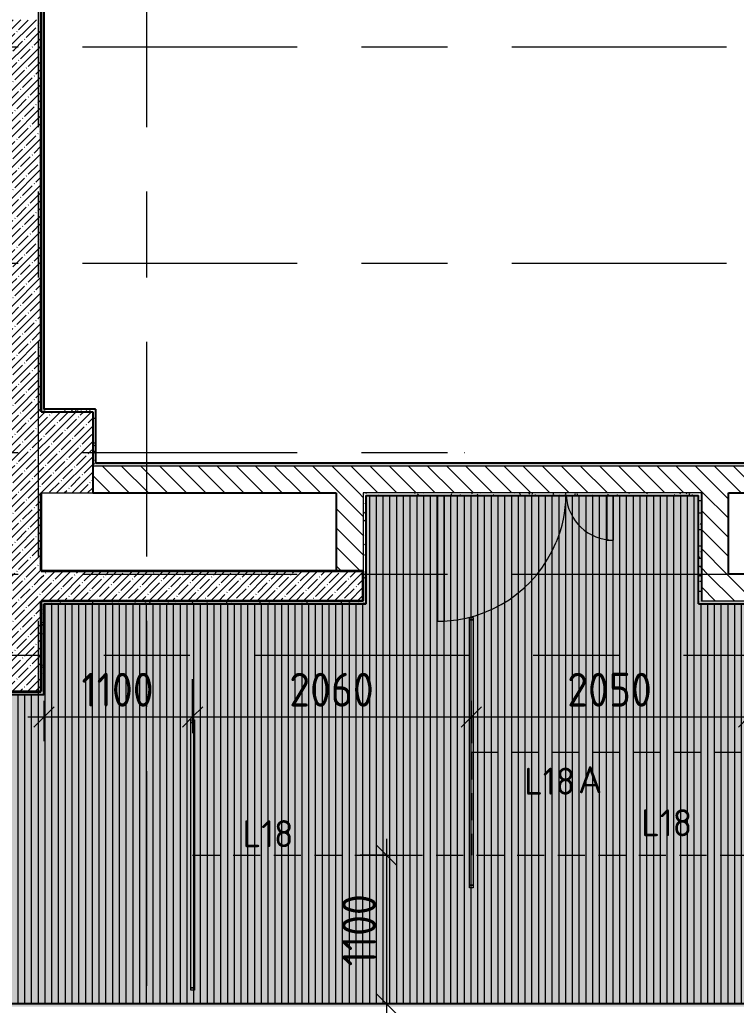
# Model space of a CAD drawing. Header units: millimetres. Extents: x 35098 to 231722, y -8553 to 29000.
# Drawn here: x 42220 to 47519, y 7910 to 15200 of the extents above; entities that cross this region are included whole.
import ezdxf

# ---------------------------------------------------------------- set-up
doc = ezdxf.new("R2010")
doc.units = ezdxf.units.MM
doc.linetypes.add('ADSK_Штрих_ш2 п1', pattern=[300, 200, -100])
doc.linetypes.add('Осевая', pattern=[3175, 635, -476.25, 1587.5, -476.25])
for name, color, linetype, lineweight in [('A-ANNO-DIMS', 7, 'Continuous', 9), ('A-ANNO-DIMS-100', 7, 'Continuous', 9), ('A-CLNG-PATT', 7, 'Continuous', 9), ('A-DETL-1', 7, 'ADSK_Штрих_ш2 п1', 9), ('A-DOOR', 7, 'Continuous', 9), ('A-DOOR-1', 7, 'Continuous', 13), ('A-WALL', 7, 'Continuous', 9), ('E-LITE-EQPM-IDEN', 7, 'Continuous', 9), ('I-WALL', 7, 'Continuous', 9), ('S-COLS', 7, 'Continuous', 9), ('Оси', 7, 'Continuous', 9), ('Оси-2', 7, 'Осевая', 9)]:
    doc.layers.add(name, color=color, linetype=linetype, lineweight=lineweight)
for name, color, linetype, lineweight, true_color in [('A-CLNG-1', 7, 'Continuous', 9, 0xc0c0c0), ('A-WALL-1', 7, 'Continuous', 25, 0x3c3c3c), ('A-WALL-3', 7, 'Continuous', 35, 0x3c3c3c), ('A-WALL-FNSH-2', 7, 'Continuous', 13, 0x3c3c3c), ('E-LITE-EQPM-1', 1, 'Continuous', 9, 0xff0000), ('G-ANNO-TEXT-1', 1, 'Continuous', 9, 0xff0000)]:
    doc.layers.add(name, color=color, linetype=linetype, lineweight=lineweight, true_color=true_color)
doc.layers.add('A-CLNG-PATT-1', color=7, linetype='Continuous', lineweight=9, transparency=1)
doc.styles.add('GOST Common', font='GOST_Common.ttf', dxfattribs={"height": 200})
doc.styles.add('ISOCPEUR', font='isocpeur.ttf', dxfattribs={"width": 0.9, "height": 250})
doc.styles.add('ISOCPEUR_1', font='isocpeur.ttf', dxfattribs={"height": 200})
doc.dimstyles.new('ISO-2_5_0_9К_БОЛЬШОЙ', dxfattribs={"dimscale": 304.8, "dimtxt": 248.995294, "dimasz": 0.492126, "dimexe": 0.393701, "dimexo": 0.984252, "dimgap": 0, "dimtad": 1, "dimdec": 0, "dimrnd": 10, "dimzin": 0, "dimdsep": 46, "dimtxsty": 'ISOCPEUR', "dimblk1": 'OBLIQUE', "dimblk2": 'OBLIQUE', "dimsah": 1, "dimcen": 0.09, "dimdle": 0.393701, "dimazin": 0, "dimtfac": 1, "dimtdec": 4, "dimtix": 1, "dimtmove": 0, "dimatfit": 3, "dimfxl": 1, "dimtvp": 1, "dimtolj": 1, "dimtzin": 0, "dimarcsym": 2})
pattern_1 = [(135, (0, 0), (-70.71068, -70.71068), [])]
pattern_2 = [(45, (0, 0), (-57.02463, 57.02463), []), (45, (57.025, 0), (-57.02463, 57.02463), [100.806, -20.161, 3.353, -16.808])]
pattern_3 = [(0, (0, 0), (121.92, 30.48), [10.058, -81.382, 10.058, -81.382, -487.68]), (0, (0, 0), (121.92, 30.48), [-182.88, 10.058, -172.822, 10.058, -81.382, -213.36]), (0, (0, 0), (121.92, 30.48), [-457.2, 10.058, -50.902, 10.058, -142.342]), (120, (45.72, 15.24), (-87.356454, 90.345817), [10.058, -81.382, 10.058, -81.382, -487.68]), (120, (45.72, 15.24), (-87.356454, 90.345817), [-182.88, 10.058, -172.822, 10.058, -81.382, -213.36]), (120, (45.72, 15.24), (-87.356454, 90.345817), [-457.2, 10.058, -50.902, 10.058, -142.342]), (240, (60.96, 76.2), (-34.563546, -120.825817), [10.058, -81.382, 10.058, -81.382, -487.68]), (240, (60.96, 76.2), (-34.563546, -120.825817), [-182.88, 10.058, -172.822, 10.058, -81.382, -213.36]), (240, (60.96, 76.2), (-34.563546, -120.825817), [-457.2, 10.058, -50.902, 10.058, -142.342])]

# ---------------------------------------------------------------- blocks, each defined once
blk = doc.blocks.new('110_Дверь_СКБ_2Ст - Д-6_л__ ДОО_Дв_1450x2100h_Дверь из раздевальной в коридор-V32-План расстановки осветительного оборудования 2 этажа в осях 12-23')
at = {"layer": 'A-DOOR'}
for centre, radius, start, end in [((662.5, 100), 950, 90, 157.5), ((-637.5, 100), 350, 3.46677, 90), ((662.5, 100), 950, 157.52725, 178.72984)]:
    blk.add_arc(centre, radius, start, end, dxfattribs=at)
at = {"layer": 'A-DOOR-1'}
for p, q in [((662.5, 1050), (612.5, 1050)), ((612.5, 1050), (612.5, 121)), ((662.5, 121), (662.5, 1050)), ((-637.5, 450), (-637.5, 121)), ((-587.5, 450), (-637.5, 450)), ((-587.5, 121), (-587.5, 450))]:
    blk.add_line(p, q, dxfattribs=at)
blk = doc.blocks.new('Downlight - Strip - 2000 мм-27655400-План расстановки осветительного оборудования 2 этажа в осях 12-23')
at = {"layer": 'E-LITE-EQPM-1'}
for p, q in [((-1000, -231.3), (-1000, -205.9)), ((-1000, -205.9), (-980.9, -205.9)), ((-980.9, -231.3), (-980.9, -205.9)), ((-980.9, -205.9), (981, -205.9)), ((-980.9, -205.9), (-980.9, -231.3)), ((-980.9, -231.3), (-980.9, -205.9)), ((-980.9, -205.9), (981, -205.9)), ((981, -205.9), (981, -231.3)), ((981, -231.3), (981, -205.9)), ((981, -205.9), (1000, -205.9)), ((981, -205.9), (981, -231.3)), ((1000, -205.9), (1000, -231.3)), ((-980.9, -231.3), (-1000, -231.3)), ((981, -231.3), (-980.9, -231.3)), ((981, -231.3), (-980.9, -231.3)), ((1000, -231.3), (981, -231.3))]:
    blk.add_line(p, q, dxfattribs=at)
blk = doc.blocks.new('DIMBLOCK138-План расстановки осветительного оборудования 2 этажа в осях 12-23')
at = {"layer": 'A-ANNO-DIMS-100'}
for p, q in [((43499, 10321), (43499, 9922.5)), ((43499, 10042.5), (43499, 10321)), ((42401, 9864), (42401, 10162.5)), ((42281, 10042.5), (43499, 10042.5)), ((42401, 10042.5), (42401, 9864))]:
    blk.add_line(p, q, dxfattribs=at)
at = {"layer": 'A-ANNO-DIMS-100', "lineweight": 20}
for p, q in [((42401, 10042.5), (42476, 10117.5)), ((43499, 10042.5), (43574, 10117.5)), ((42401, 10042.5), (42326, 9967.5)), ((43499, 10042.5), (43424, 9967.5))]:
    blk.add_line(p, q, dxfattribs=at)
at = {"layer": 'A-ANNO-DIMS-100', "color": 0, "insert": (42677.1, 10369.1), "char_height": 250, "width": 655.049, "attachment_point": 1, "line_spacing_factor": 1.149209, "style": 'ISOCPEUR'}
blk.add_mtext('1100', dxfattribs=at)
blk = doc.blocks.new('_Oblique')
at = {"color": 0, "linetype": 'ByBlock', "lineweight": -2}
blk.add_line((-0.5, -0.5), (0.5, 0.5), dxfattribs=at)
blk = doc.blocks.new('DIMBLOCK139-План расстановки осветительного оборудования 2 этажа в осях 12-23')
at = {"layer": 'A-ANNO-DIMS-100'}
for p, q in [((43499, 10321), (43499, 9922.5)), ((43499, 10042.5), (43499, 10321)), ((45560, 9848.6), (45560, 10162.5)), ((43499, 10042.5), (45560, 10042.5)), ((45560, 10042.5), (45560, 9848.6))]:
    blk.add_line(p, q, dxfattribs=at)
at = {"layer": 'A-ANNO-DIMS-100', "lineweight": 20}
for p, q in [((43499, 10042.5), (43574, 10117.5)), ((45560, 10042.5), (45635, 10117.5)), ((43499, 10042.5), (43424, 9967.5)), ((45560, 10042.5), (45485, 9967.5))]:
    blk.add_line(p, q, dxfattribs=at)
at = {"layer": 'A-ANNO-DIMS-100', "color": 0, "insert": (44213.5, 10369.1), "char_height": 250, "width": 758.478, "attachment_point": 1, "line_spacing_factor": 1.149209, "style": 'ISOCPEUR'}
blk.add_mtext('2060', dxfattribs=at)
blk = doc.blocks.new('DIMBLOCK140-План расстановки осветительного оборудования 2 этажа в осях 12-23')
at = {"layer": 'A-ANNO-DIMS-100'}
for p, q in [((47610, 10321), (47610, 9922.5)), ((47610, 10042.5), (47610, 10321)), ((45560, 9848.6), (45560, 10162.5)), ((45560, 10042.5), (47610, 10042.5)), ((45560, 10042.5), (45560, 9848.6))]:
    blk.add_line(p, q, dxfattribs=at)
at = {"layer": 'A-ANNO-DIMS-100', "lineweight": 20}
for p, q in [((45560, 10042.5), (45635, 10117.5)), ((47610, 10042.5), (47685, 10117.5)), ((45560, 10042.5), (45485, 9967.5)), ((47610, 10042.5), (47535, 9967.5))]:
    blk.add_line(p, q, dxfattribs=at)
at = {"layer": 'A-ANNO-DIMS-100', "color": 0, "insert": (46269, 10369.1), "char_height": 250, "width": 758.478, "attachment_point": 1, "line_spacing_factor": 1.149209, "style": 'ISOCPEUR'}
blk.add_mtext('2050', dxfattribs=at)
blk = doc.blocks.new('DIMBLOCK154-План расстановки осветительного оборудования 2 этажа в осях 12-23')
at = {"layer": 'A-ANNO-DIMS-100'}
for p, q in [((44931.5, 9141), (44931.5, 7801)), ((44737.6, 9021), (45051.5, 9021)), ((44931.5, 9021), (44737.6, 9021)), ((44737.6, 7921), (45051.5, 7921)), ((44931.5, 7921), (44737.6, 7921))]:
    blk.add_line(p, q, dxfattribs=at)
at = {"layer": 'A-ANNO-DIMS-100', "lineweight": 20}
for p, q in [((44931.5, 9021), (44856.5, 9096)), ((44931.5, 9021), (45006.5, 8946)), ((44931.5, 7921), (44856.5, 7996)), ((44931.5, 7921), (45006.5, 7846))]:
    blk.add_line(p, q, dxfattribs=at)
at = {"layer": 'A-ANNO-DIMS-100', "color": 0, "insert": (44604.9, 8198.1), "char_height": 250, "width": 655.049, "attachment_point": 1, "rotation": 90, "line_spacing_factor": 1.149209, "style": 'ISOCPEUR'}
blk.add_mtext('1100', dxfattribs=at)

msp = doc.modelspace()

# ---------------------------------------------------------------- hatches: boundary and pattern name
at = {"layer": 'A-CLNG-PATT'}
h = msp.add_hatch(dxfattribs=at)
h.set_pattern_fill('FP_47', color=256, style=0, pattern_type=2)
h.set_pattern_definition([(90, (72858.237, -5848.237), (-50, 3e-15), [])])
h.paths.add_polyline_path([(74650.8, 7921), (74729, 7921), (74729, 8301), (75459, 8301), (75459, 10879), (74015.2, 10879), (74015.2, 10868.5), (66296, 10868.5), (66296, 10880), (47239.7, 10879), (47239.7, 11679), (44781.7, 11679), (44781.7, 10879), (42401, 10879), (42401, 10209), (38761, 10209), (38761, 7921), (73196.3, 7921)])
at = {"layer": 'A-CLNG-PATT-1'}
h = msp.add_hatch(color=256, dxfattribs=at)
h.paths.add_polyline_path([(74650.8, 7921), (74729, 7921), (74729, 8301), (75459, 8301), (75459, 10879), (74015.2, 10879), (74015.2, 10868.5), (66296, 10868.5), (66296, 10880), (47239.7, 10879), (47239.7, 11679), (44781.7, 11679), (44781.7, 10879), (42401, 10879), (42401, 10209), (38761, 10209), (38761, 7921), (73509, 7921)])
h.paths.add_polyline_path([(69954.2, 10879.5), (73509, 10879.5), (73509, 10900), (66791, 10900), (66791, 10879.5), (69137, 10879.5)])
at = {"layer": 'I-WALL'}
h = msp.add_hatch(dxfattribs=at)
h.set_pattern_fill('FP_46', color=256, style=0, pattern_type=2)
h.set_pattern_definition(pattern_3)
h.paths.add_polyline_path([(42400, 12300), (42400, 16680), (42380, 16680), (42380, 12300)])
h = msp.add_hatch(dxfattribs=at)
h.set_pattern_fill('FP_17', color=256, style=0, pattern_type=2)
h.set_pattern_definition(pattern_2)
h.paths.add_polyline_path([(42380, 14980), (42380, 15200), (38760, 15200), (38760, 14980), (42160, 14980)])
h = msp.add_hatch(dxfattribs=at)
h.set_pattern_fill('FP_17', color=256, style=0, pattern_type=2)
h.set_pattern_definition(pattern_2)
h.paths.add_polyline_path([(42160, 10230), (42380, 10230), (42380, 11700), (42160, 11700), (42160, 10430)])
h.paths.add_polyline_path([(42380, 12300), (42380, 14980), (42160, 14980), (42160, 12300)])
h = msp.add_hatch(dxfattribs=at)
h.set_pattern_fill('FP_46', color=256, style=0, pattern_type=2)
h.set_pattern_definition(pattern_3)
h.paths.add_polyline_path([(42760, 12300), (42780, 12300), (42780, 12320), (42400, 12320), (42400, 12300)])
h = msp.add_hatch(dxfattribs=at)
h.set_pattern_fill('FP_46', color=256, style=0, pattern_type=2)
h.set_pattern_definition(pattern_3)
h.paths.add_polyline_path([(42780, 11900), (42780, 12300), (42760, 12300), (42760, 11900)])
h = msp.add_hatch(dxfattribs=at)
h.set_pattern_fill('FP_19', color=256, style=0, pattern_type=2)
h.set_pattern_definition(pattern_1)
h.paths.add_polyline_path([(51710, 11700), (51710, 11900), (48760, 11900), (48760, 11700), (49924.5, 11700)])
h.paths.add_polyline_path([(48160, 11700), (48160, 11900), (42760, 11900), (42760, 11700), (47460.7, 11700)])
h = msp.add_hatch(dxfattribs=at)
h.set_pattern_fill('FP_46', color=256, style=0, pattern_type=2)
h.set_pattern_definition(pattern_3)
h.paths.add_polyline_path([(48160, 11900), (48160, 11920), (42780, 11920), (42780, 11900), (47015.5, 11900)])
h = msp.add_hatch(dxfattribs=at)
h.set_pattern_fill('FP_19', color=256, style=0, pattern_type=2)
h.set_pattern_definition(pattern_1)
h.paths.add_polyline_path([(44760.7, 11120), (44760.7, 11700), (44560.7, 11700), (44560.7, 11120)])
h = msp.add_hatch(dxfattribs=at)
h.set_pattern_fill('FP_46', color=256, style=0, pattern_type=2)
h.set_pattern_definition(pattern_3)
h.paths.add_polyline_path([(47239.7, 11680), (47240.7, 11680), (47240.7, 11700), (44760.7, 11700), (44760.7, 11680), (47015.5, 11680)])
h = msp.add_hatch(dxfattribs=at)
h.set_pattern_fill('FP_46', color=256, style=0, pattern_type=2)
h.set_pattern_definition(pattern_3)
h.paths.add_polyline_path([(44760.7, 10900), (44780.7, 10900), (44780.7, 11680), (44760.7, 11680), (44760.7, 11120)])
h = msp.add_hatch(dxfattribs=at)
h.set_pattern_fill('FP_46', color=256, style=0, pattern_type=2)
h.set_pattern_definition(pattern_3)
h.paths.add_polyline_path([(47260.7, 10900), (47260.7, 11700), (47240.7, 11700), (47240.7, 10900)])
h = msp.add_hatch(dxfattribs=at)
h.set_pattern_fill('FP_19', color=256, style=0, pattern_type=2)
h.set_pattern_definition(pattern_1)
h.paths.add_polyline_path([(47460.7, 11100), (47460.7, 11700), (47260.7, 11700), (47260.7, 11100)])
h = msp.add_hatch(dxfattribs=at)
h.set_pattern_fill('FP_17', color=256, style=0, pattern_type=2)
h.set_pattern_definition(pattern_2)
h.paths.add_polyline_path([(44760.7, 10900), (44760.7, 11120), (42380, 11120), (42380, 10900), (44106.5, 10900)])
h = msp.add_hatch(dxfattribs=at)
h.set_pattern_fill('FP_19', color=256, style=0, pattern_type=2)
h.set_pattern_definition(pattern_1)
h.paths.add_polyline_path([(61160, 10900), (61160, 11100), (59340, 11100), (59340, 10900), (60833.2, 10900)])
h.paths.add_polyline_path([(59140, 10900), (59140, 11100), (55700, 11100), (55700, 10900), (58651.4, 10900)])
h.paths.add_polyline_path([(55500, 10900), (55500, 11100), (51910, 11100), (51910, 10900), (54287.9, 10900)])
h.paths.add_polyline_path([(51710, 10900), (51710, 11100), (47260.7, 11100), (47260.7, 10900), (49924.5, 10900)])
h = msp.add_hatch(dxfattribs=at)
h.set_pattern_fill('FP_46', color=256, style=0, pattern_type=2)
h.set_pattern_definition(pattern_3)
h.paths.add_polyline_path([(42380, 10210), (42400, 10210), (42400, 10900), (42380, 10900), (42380, 10230)])
h = msp.add_hatch(dxfattribs=at)
h.set_pattern_fill('FP_46', color=256, style=0, pattern_type=2)
h.set_pattern_definition(pattern_3)
h.paths.add_polyline_path([(44780.7, 10880), (44780.7, 10900), (42400, 10900), (42401, 10880), (44106.5, 10880)])
h = msp.add_hatch(dxfattribs=at)
h.set_pattern_fill('FP_46', color=256, style=0, pattern_type=2)
h.set_pattern_definition(pattern_3)
h.paths.add_polyline_path([(60833.2, 10880), (61360, 10880), (61360, 10900), (47240.7, 10900), (47240.7, 10880), (60105.9, 10880)])
h = msp.add_hatch(dxfattribs=at)
h.set_pattern_fill('FP_46', color=256, style=0, pattern_type=2)
h.set_pattern_definition(pattern_3)
h.paths.add_polyline_path([(42380, 10210), (42380, 10230), (38742.7, 10230), (38742.7, 10210), (41197.5, 10210)])
h = msp.add_hatch(dxfattribs=at)
h.set_pattern_fill('FP_46', color=256, style=0, pattern_type=2)
h.set_pattern_definition(pattern_3)
h.paths.add_polyline_path([(74750, 7900), (74750, 7920), (38742.7, 7920), (38742.7, 7900), (74650.8, 7900)])
at = {"layer": 'S-COLS'}
h = msp.add_hatch(dxfattribs=at)
h.set_pattern_fill('FP_17', color=256, style=0, pattern_type=2)
h.set_pattern_definition(pattern_2)
h.paths.add_polyline_path([(42160, 11700), (42760, 11700), (42760, 12300), (42160, 12300)])

# ---------------------------------------------------------------- linework, layer by layer
at = {"layer": 'A-CLNG-1'}
for p, q in [((47239.7, 11679), (44781.7, 11679)), ((47239.7, 10879), (47239.7, 10880)), ((61295.2, 10879), (47239.7, 10879)), ((42400, 10209), (38761, 10209))]:
    msp.add_line(p, q, dxfattribs=at)
at = {"layer": 'A-DETL-1'}
for p, q in [((45560, 9779), (45560, 9021)), ((74260, 9779), (45560, 9779)), ((43499, 9021), (72210, 9021))]:
    msp.add_line(p, q, dxfattribs=at)
at = {"layer": 'A-WALL'}
for p, q in [((42760, 11900), (48160, 11900)), ((47260.7, 11700), (44760.7, 11700)), ((44760.7, 11700), (44760.7, 11120)), ((51710, 10900), (47260.7, 10900))]:
    msp.add_line(p, q, dxfattribs=at)
at = {"layer": 'A-WALL-1'}
for p, q in [((42400, 16680), (42400, 12320)), ((42380, 12300), (42760, 12300)), ((42780, 12320), (42400, 12320)), ((42760, 12300), (42760, 11700)), ((42780, 12320), (42780, 11920)), ((48140, 11920), (42780, 11920)), ((42760, 11700), (44560.7, 11700)), ((44560.7, 11700), (44560.7, 11120)), ((44780.7, 11680), (47240.7, 11680)), ((44780.7, 11680), (44780.7, 10880)), ((47240.7, 10880), (47240.7, 11680)), ((47260.7, 11700), (47260.7, 10900)), ((47460.7, 11700), (48160, 11700)), ((47460.7, 11100), (47460.7, 11700)), ((51710, 11100), (47460.7, 11100)), ((42400, 10210), (42400, 10880)), ((42400, 10880), (44780.7, 10880)), ((47240.7, 10880), (61380, 10880)), ((38742.7, 10210), (42400, 10210)), ((74750, 7920), (38742.7, 7920))]:
    msp.add_line(p, q, dxfattribs=at)
at = {"layer": 'A-WALL-3'}
for p, q in [((42380, 12300), (42380, 16700)), ((42380, 11120), (42380, 11700)), ((44760.7, 11120), (42380, 11120)), ((44760.7, 10900), (44760.7, 11120)), ((42380, 10230), (42380, 10900)), ((44760.7, 10900), (42380, 10900)), ((42160, 10230), (42380, 10230))]:
    msp.add_line(p, q, dxfattribs=at)
at = {"layer": 'A-WALL-FNSH-2'}
for p, q in [((42401, 12321), (42401, 16679)), ((42781, 12321), (42401, 12321)), ((42781, 11921), (42781, 12321)), ((48139, 11921), (42781, 11921)), ((44781.7, 11679), (44780.7, 11679)), ((44781.7, 10879), (44781.7, 11679)), ((47239.7, 11680), (47239.7, 10880)), ((42401, 10209), (42401, 10880)), ((44780.7, 10880), (44780.7, 10879)), ((44780.7, 10879), (44781.7, 10879)), ((47239.7, 10880), (47240.7, 10880)), ((42400, 10210), (42400, 10209)), ((42400, 10209), (42401, 10209))]:
    msp.add_line(p, q, dxfattribs=at)
at = {"layer": 'I-WALL'}
for p, q in [((44780.7, 10879), (42401, 10879)), ((38761, 7921), (74729, 7921)), ((44910, 7921), (44910, 7920)), ((46110, 7921), (46110, 7920))]:
    msp.add_line(p, q, dxfattribs=at)
at = {"layer": 'S-COLS'}
for p, q in [((42760, 12300), (42380, 12300)), ((42760, 11700), (42760, 12300)), ((42380, 11700), (42760, 11700))]:
    msp.add_line(p, q, dxfattribs=at)
at = {"layer": 'Оси'}
msp.add_line((45506, 12000), (45510, 12000), dxfattribs=at)
at = {"layer": 'Оси-2'}
for p, q in [((42360, 593.7), (42360, 24898.1)), ((43160, 593.7), (43160, 24898.1)), ((38398.2, 15000), (81850, 15000)), ((38398.2, 13400), (81850, 13400)), ((38398.2, 12000), (45506, 12000)), ((38398.2, 11100), (82450, 11100)), ((39668.2, 10500), (82450, 10500))]:
    msp.add_line(p, q, dxfattribs=at)

# ---------------------------------------------------------------- block references
at = {"layer": 'A-DOOR', "rotation": 180}
msp.add_blockref('110_Дверь_СКБ_2Ст - Д-6_л__ ДОО_Дв_1450x2100h_Дверь из раздевальной в коридор-V32-План расстановки осветительного оборудования 2 этажа в осях 12-23', (45973.2, 11800), dxfattribs=at)
at = {"layer": 'E-LITE-EQPM-1', "rotation": 89.9999999999999}
for p in [(45341.4, 9779), (43280.4, 9021)]:
    msp.add_blockref('Downlight - Strip - 2000 мм-27655400-План расстановки осветительного оборудования 2 этажа в осях 12-23', p, dxfattribs=at)

# ---------------------------------------------------------------- texts
at = {"layer": 'E-LITE-EQPM-IDEN', "char_height": 200, "width": 472.996, "attachment_point": 1, "style": 'GOST Common'}
for insert in [(45951.1, 9667.6), (46815.8, 9360), (43868.1, 9279.1)]:
    msp.add_mtext('L18', dxfattribs=dict(at, insert=insert))
at = {"layer": 'G-ANNO-TEXT-1', "insert": (46348.3, 9678.2), "char_height": 200, "width": 224.472, "attachment_point": 1, "style": 'ISOCPEUR_1'}
msp.add_mtext('\\fISOCPEUR|b0|i0|c204|p34|;А', dxfattribs=at)

# ---------------------------------------------------------------- dimensions: what is measured, and where the dimension line sits
at = {"layer": 'A-ANNO-DIMS'}
for base, p1, p2, override, picture, middle in [((43499, 10042.5), (42401, 10164), (43499, 10021), {"dimpost": '<>', "dimfxl": 1107.272801}, 'DIMBLOCK138-План расстановки осветительного оборудования 2 этажа в осях 12-23', (42950, 10167.5)), ((45560, 10042.5), (43499, 10021), (45560, 10148.6), {"dimpost": '<>', "dimfxl": 2064.943327}, 'DIMBLOCK139-План расстановки осветительного оборудования 2 этажа в осях 12-23', (44529.5, 10167.5)), ((47610, 10042.5), (45560, 10148.6), (47610, 10021), {"dimpost": '<>', "dimfxl": 2053.964453}, 'DIMBLOCK140-План расстановки осветительного оборудования 2 этажа в осях 12-23', (46585, 10167.5))]:
    dim = msp.add_linear_dim(base=base, p1=p1, p2=p2, dimstyle='ISO-2_5_0_9К_БОЛЬШОЙ', override=override, dxfattribs=at)
    dim.commit()
    dim.dimension.update_dxf_attribs({"geometry": picture, "text_midpoint": middle})
dim = msp.add_linear_dim(base=(44931.5, 7921), p1=(45037.6, 9021), p2=(45037.6, 7921), angle=90, dimstyle='ISO-2_5_0_9К_БОЛЬШОЙ', override={"dimpost": '<>', "dimfxl": 1100}, dxfattribs=at)
dim.commit()
dim.dimension.update_dxf_attribs({"geometry": 'DIMBLOCK154-План расстановки осветительного оборудования 2 этажа в осях 12-23', "text_midpoint": (44806.5, 8471)})

doc.saveas('drawing.dxf')
